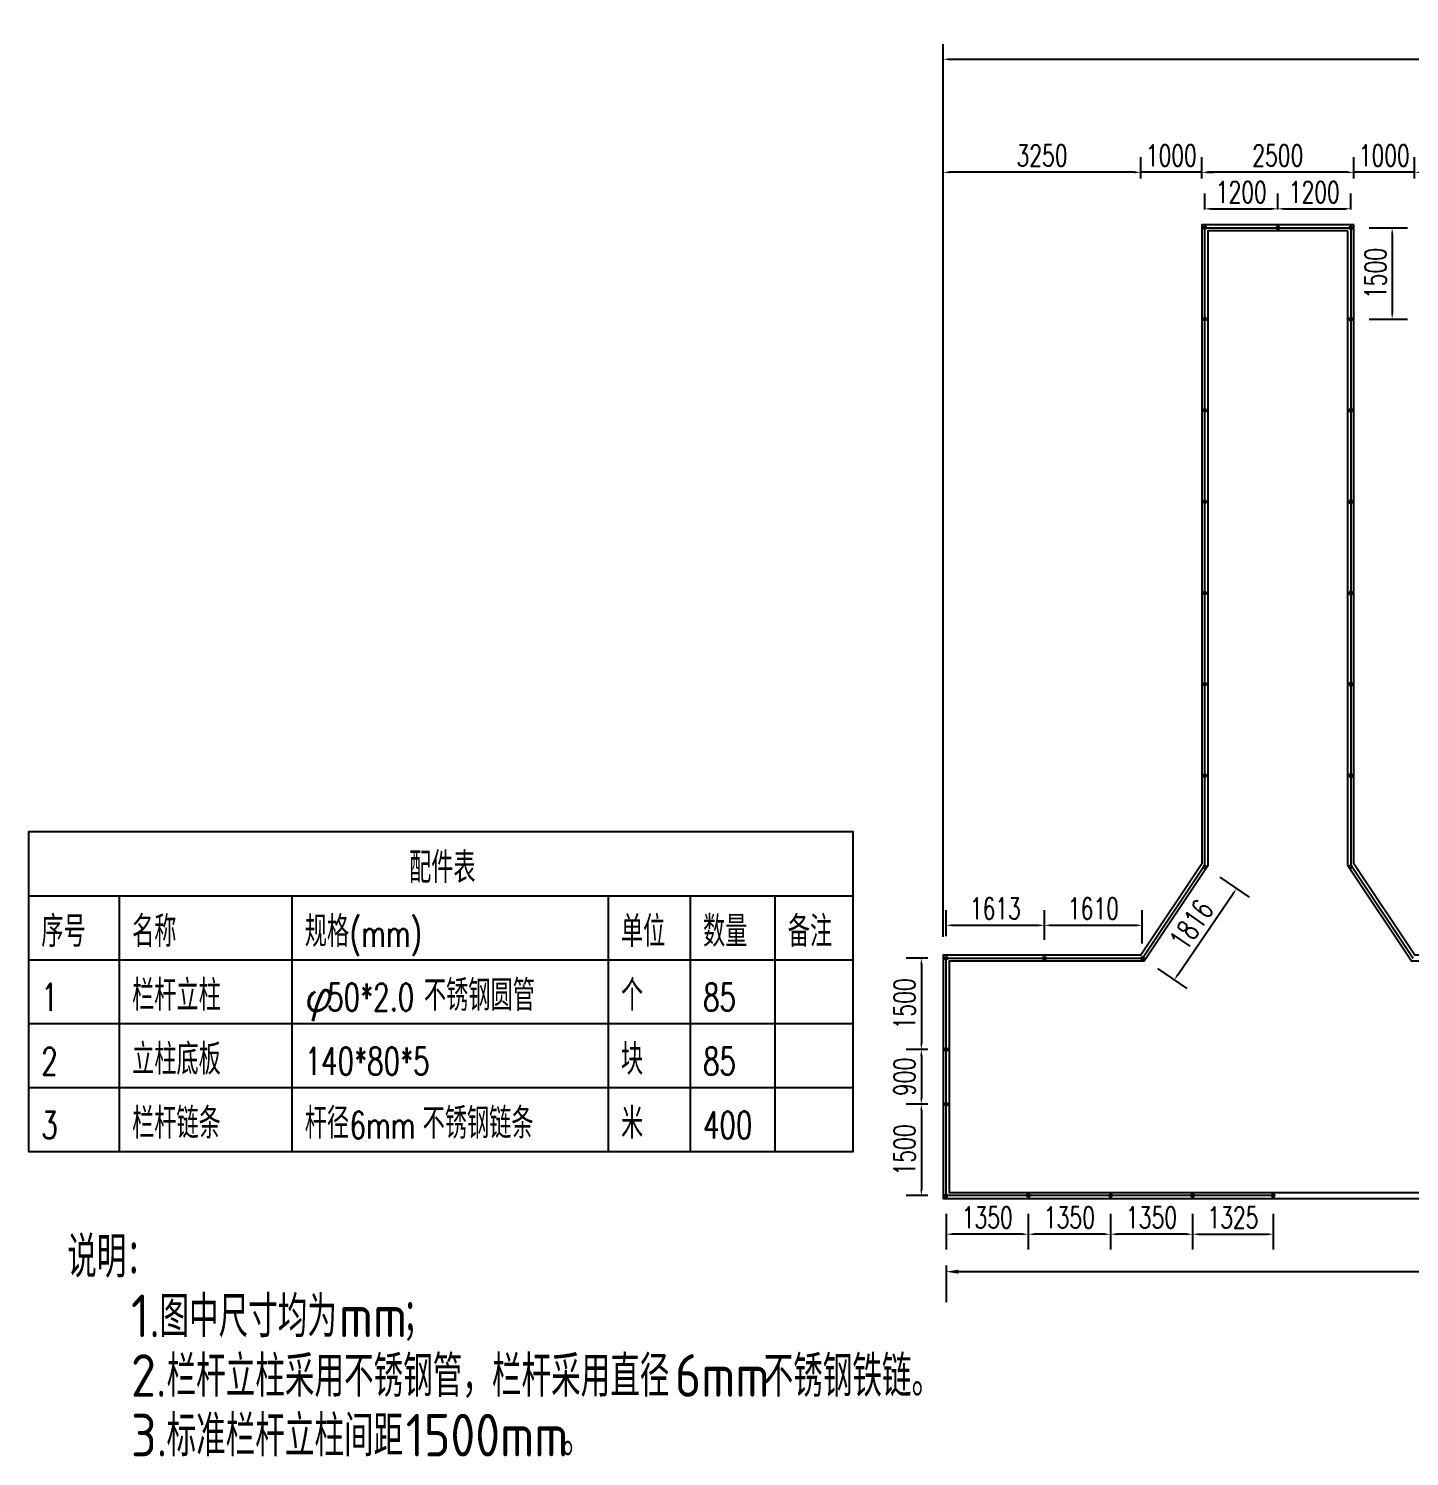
# Model space of a CAD drawing. Extents: x -89702 to 926017, y -610001 to -56924.
# Drawn here: x 499034 to 521730, y -233813 to -210354 of the extents above; entities that cross this region are included whole.
import ezdxf

# ---------------------------------------------------------------- set-up
doc = ezdxf.new("R2010")
doc.units = 0
doc.header["$LTSCALE"] = 10
doc.header["$MEASUREMENT"] = 0
for name, color, linetype in [('L-TEXT文字标注', 7, 'Continuous'), ('PUB_TAB', 7, 'Continuous'), ('PUB_TEXT', 7, 'Continuous'), ('W-PLASTIC_RAILINGS塑木栏杆', 6, 'Continuous'), ('W-STEEL_FRAME钢架', 3, 'Continuous')]:
    doc.layers.add(name, color=color, linetype=linetype)
doc.layers.add('文字标注', color=7, linetype='Continuous', lineweight=18)
doc.styles.add('_TCH_TAB', font='SIMPLEX', dxfattribs={"bigfont": 'GBCBIG'})
doc.styles.get("Standard").update_dxf_attribs({"font": 'gbenor.shx', "bigfont": 'gbcbig.shx'})
doc.styles.add('STANDARD_T3', font='simplex.shx', dxfattribs={"width": 0.7, "bigfont": 'gbcbig.shx'})
doc.dimstyles.new('W&&100', dxfattribs={"dimtxt": 350, "dimasz": 100, "dimexe": 250, "dimexo": 300, "dimgap": 100, "dimtad": 1, "dimdec": 0, "dimzin": 0, "dimdsep": 46, "dimtxsty": 'STANDARD_T3', "dimcen": 0.09, "dimclrd": 1, "dimclre": 1, "dimclrt": 7, "dimazin": 2, "dimtfac": 1, "dimtdec": 0, "dimtix": 1, "dimtmove": 2, "dimatfit": 3, "dimfxl": 0, "dimtolj": 1, "dimtzin": 0, "dimarcsym": 0})
doc.dimstyles.new('W&&200', dxfattribs={"dimtxt": 700, "dimasz": 200, "dimexe": 500, "dimexo": 600, "dimgap": 200, "dimtad": 1, "dimdec": 0, "dimzin": 0, "dimdsep": 46, "dimtxsty": 'STANDARD_T3', "dimcen": 0.09, "dimclrd": 1, "dimclre": 1, "dimclrt": 7, "dimazin": 2, "dimtfac": 1, "dimtdec": 0, "dimtix": 1, "dimtmove": 2, "dimatfit": 3, "dimfxl": 0, "dimtolj": 1, "dimtzin": 0, "dimarcsym": 0})

# ---------------------------------------------------------------- blocks, each defined once
blk = doc.blocks.new('*D1486')
at = {"color": 1, "lineweight": -2, "transparency": 16777216}
for p, q in [((515730, -225328), (515730, -224837)), ((517340, -225388), (517340, -224837)), ((515830, -225087), (517240, -225087))]:
    blk.add_line(p, q, dxfattribs=at)
at = {"color": 1, "transparency": 16777216}
for points in [[(515830, -225071), (515830, -225104), (515730, -225087)], [(517240, -225071), (517240, -225104), (517340, -225087)]]:
    blk.add_solid(points, dxfattribs=at)
at = {"layer": 'Defpoints', "color": 0, "transparency": 16777216}
for p in [(517340, -225087), (515730, -225628), (517340, -225688)]:
    blk.add_point(p, dxfattribs=at)
at = {"color": 7, "transparency": 16777216, "insert": (516535, -224812), "char_height": 350, "attachment_point": 5, "style": 'STANDARD_T3'}
blk.add_mtext('\\A1;1610', dxfattribs=at)
blk = doc.blocks.new('*D1683')
at = {"color": 1, "lineweight": -2, "transparency": 16777216}
for p, q in [((514116, -225268), (514116, -224837)), ((515730, -225328), (515730, -224837)), ((514216, -225087), (515630, -225087))]:
    blk.add_line(p, q, dxfattribs=at)
at = {"color": 1, "transparency": 16777216}
for points in [[(514216, -225071), (514216, -225104), (514116, -225087)], [(515630, -225071), (515630, -225104), (515730, -225087)]]:
    blk.add_solid(points, dxfattribs=at)
at = {"layer": 'Defpoints', "color": 0, "transparency": 16777216}
for p in [(515730, -225087), (514116, -225568), (515730, -225628)]:
    blk.add_point(p, dxfattribs=at)
at = {"color": 7, "transparency": 16777216, "insert": (514923, -224812), "char_height": 350, "attachment_point": 5, "style": 'STANDARD_T3'}
blk.add_mtext('\\A1;1613', dxfattribs=at)
blk = doc.blocks.new('*D1794')
at = {"layer": 'Defpoints', "color": 0, "transparency": 16777216}
for p in [(514116, -229528), (550016, -229528), (514116, -230778)]:
    blk.add_point(p, dxfattribs=at)
at = {"layer": 'L-TEXT文字标注', "color": 1, "lineweight": -2, "transparency": 16777216}
for p, q in [((514116, -230678), (514116, -231278)), ((549816, -230778), (514316, -230778)), ((550016, -230678), (550016, -231278))]:
    blk.add_line(p, q, dxfattribs=at)
at = {"layer": 'L-TEXT文字标注', "color": 1, "transparency": 16777216}
for points in [[(514316, -230745), (514316, -230811), (514116, -230778)], [(549816, -230745), (549816, -230811), (550016, -230778)]]:
    blk.add_solid(points, dxfattribs=at)
at = {"layer": 'L-TEXT文字标注', "color": 7, "transparency": 16777216, "insert": (532066, -230228), "char_height": 700, "attachment_point": 5, "style": 'STANDARD_T3'}
blk.add_mtext('\\A1;35900', dxfattribs=at)
blk = doc.blocks.new('*D1785')
at = {"layer": 'Defpoints', "color": 0, "transparency": 16777216}
for p in [(550066, -210859), (514066, -225578), (550066, -225578)]:
    blk.add_point(p, dxfattribs=at)
at = {"layer": '文字标注', "color": 1, "lineweight": -2, "transparency": 16777216}
for p, q in [((514066, -225278), (514066, -210609)), ((550066, -225278), (550066, -210609)), ((514166, -210859), (549966, -210859))]:
    blk.add_line(p, q, dxfattribs=at)
at = {"layer": '文字标注', "color": 1, "transparency": 16777216}
for points in [[(514166, -210842), (514166, -210876), (514066, -210859)], [(549966, -210842), (549966, -210876), (550066, -210859)]]:
    blk.add_solid(points, dxfattribs=at)
at = {"layer": '文字标注', "color": 7, "transparency": 16777216, "insert": (532066, -210584), "char_height": 350, "attachment_point": 5, "style": 'STANDARD_T3'}
blk.add_mtext('\\A1;36000', dxfattribs=at)
blk = doc.blocks.new('*U1978')
at = {"layer": 'W-PLASTIC_RAILINGS塑木栏杆'}
blk.add_circle((0, 0), 25, dxfattribs=at)
blk = doc.blocks.new('*U1979')
at = {"layer": 'W-PLASTIC_RAILINGS塑木栏杆', "color": 0, "linetype": 'ByBlock', "lineweight": -2, "transparency": 16777216}
for p in [(0, 0), (0, -1500), (0, -3000), (0, -4500), (0, -6000), (0, -7500), (0, -9000), (0, -10500)]:
    blk.add_blockref('*U1978', p, dxfattribs=at)
blk = doc.blocks.new('*U1980')
at = {"layer": 'W-PLASTIC_RAILINGS塑木栏杆'}
blk.add_circle((0, 0), 25, dxfattribs=at)
blk = doc.blocks.new('*U1981')
at = {"layer": 'W-PLASTIC_RAILINGS塑木栏杆', "color": 0, "linetype": 'ByBlock', "lineweight": -2, "transparency": 16777216}
for p in [(0, 0), (0, -1500), (0, -3000), (0, -4500), (0, -6000), (0, -7500), (0, -9000), (0, -10500)]:
    blk.add_blockref('*U1980', p, dxfattribs=at)
blk = doc.blocks.new('*D2021')
at = {"layer": 'Defpoints', "color": 0, "transparency": 16777216}
for p in [(520816, -212716), (520816, -213578), (521816, -225578)]:
    blk.add_point(p, dxfattribs=at)
at = {"layer": '文字标注', "color": 1, "lineweight": -2, "transparency": 16777216}
for p, q in [((520816, -212816), (520816, -212466)), ((521816, -212816), (521816, -212466)), ((520716, -212716), (520616, -212716)), ((521816, -212716), (520816, -212716)), ((521916, -212716), (522016, -212716))]:
    blk.add_line(p, q, dxfattribs=at)
at = {"layer": '文字标注', "color": 1, "transparency": 16777216}
for points in [[(520716, -212700), (520716, -212733), (520816, -212716)], [(521916, -212700), (521916, -212733), (521816, -212716)]]:
    blk.add_solid(points, dxfattribs=at)
at = {"layer": '文字标注', "color": 7, "transparency": 16777216, "insert": (521316, -212441), "char_height": 350, "attachment_point": 5, "style": 'STANDARD_T3'}
blk.add_mtext('\\A1;1000', dxfattribs=at)
blk = doc.blocks.new('*D2022')
at = {"layer": 'Defpoints', "color": 0, "transparency": 16777216}
for p in [(518316, -212716), (518316, -213578), (520816, -213578)]:
    blk.add_point(p, dxfattribs=at)
at = {"layer": '文字标注', "color": 1, "lineweight": -2, "transparency": 16777216}
for p, q in [((518316, -212816), (518316, -212466)), ((520816, -212816), (520816, -212466)), ((520716, -212716), (518416, -212716))]:
    blk.add_line(p, q, dxfattribs=at)
at = {"layer": '文字标注', "color": 1, "transparency": 16777216}
for points in [[(518416, -212700), (518416, -212733), (518316, -212716)], [(520716, -212700), (520716, -212733), (520816, -212716)]]:
    blk.add_solid(points, dxfattribs=at)
at = {"layer": '文字标注', "color": 7, "transparency": 16777216, "insert": (519566, -212441), "char_height": 350, "attachment_point": 5, "style": 'STANDARD_T3'}
blk.add_mtext('\\A1;2500', dxfattribs=at)
blk = doc.blocks.new('*D2023')
at = {"layer": 'Defpoints', "color": 0, "transparency": 16777216}
for p in [(517316, -212716), (518316, -213578), (517316, -225578)]:
    blk.add_point(p, dxfattribs=at)
at = {"layer": '文字标注', "color": 1, "lineweight": -2, "transparency": 16777216}
for p, q in [((517316, -212816), (517316, -212466)), ((518316, -212816), (518316, -212466)), ((517216, -212716), (517116, -212716)), ((518316, -212716), (517316, -212716)), ((518416, -212716), (518516, -212716))]:
    blk.add_line(p, q, dxfattribs=at)
at = {"layer": '文字标注', "color": 1, "transparency": 16777216}
for points in [[(517216, -212700), (517216, -212733), (517316, -212716)], [(518416, -212700), (518416, -212733), (518316, -212716)]]:
    blk.add_solid(points, dxfattribs=at)
at = {"layer": '文字标注', "color": 7, "transparency": 16777216, "insert": (517816, -212441), "char_height": 350, "attachment_point": 5, "style": 'STANDARD_T3'}
blk.add_mtext('\\A1;1000', dxfattribs=at)
blk = doc.blocks.new('*D2024')
at = {"layer": 'Defpoints', "color": 0, "transparency": 16777216}
for p in [(514066, -212716), (514066, -225578), (517316, -225578)]:
    blk.add_point(p, dxfattribs=at)
at = {"layer": '文字标注', "color": 1, "lineweight": -2, "transparency": 16777216}
for p, q in [((514066, -212816), (514066, -212466)), ((517316, -212816), (517316, -212466)), ((517216, -212716), (514166, -212716))]:
    blk.add_line(p, q, dxfattribs=at)
at = {"layer": '文字标注', "color": 1, "transparency": 16777216}
for points in [[(514166, -212700), (514166, -212733), (514066, -212716)], [(517216, -212700), (517216, -212733), (517316, -212716)]]:
    blk.add_solid(points, dxfattribs=at)
at = {"layer": '文字标注', "color": 7, "transparency": 16777216, "insert": (515691, -212441), "char_height": 350, "attachment_point": 5, "style": 'STANDARD_T3'}
blk.add_mtext('\\A1;3250', dxfattribs=at)
blk = doc.blocks.new('*D2031')
at = {"layer": 'Defpoints', "color": 0, "transparency": 16777216}
for p in [(520766, -213316), (519566, -213628), (520766, -213628)]:
    blk.add_point(p, dxfattribs=at)
at = {"layer": '文字标注', "color": 1, "lineweight": -2, "transparency": 16777216}
for p, q in [((519566, -213328), (519566, -213066)), ((520766, -213328), (520766, -213066)), ((519666, -213316), (520666, -213316))]:
    blk.add_line(p, q, dxfattribs=at)
at = {"layer": '文字标注', "color": 1, "transparency": 16777216}
for points in [[(519666, -213299), (519666, -213333), (519566, -213316)], [(520666, -213299), (520666, -213333), (520766, -213316)]]:
    blk.add_solid(points, dxfattribs=at)
at = {"layer": '文字标注', "color": 7, "transparency": 16777216, "insert": (520166, -213041), "char_height": 350, "attachment_point": 5, "style": 'STANDARD_T3'}
blk.add_mtext('\\A1;1200', dxfattribs=at)
blk = doc.blocks.new('*D2032')
at = {"layer": 'Defpoints', "color": 0, "transparency": 16777216}
for p in [(519566, -213316), (518366, -213628), (519566, -213628)]:
    blk.add_point(p, dxfattribs=at)
at = {"layer": '文字标注', "color": 1, "lineweight": -2, "transparency": 16777216}
for p, q in [((518366, -213328), (518366, -213066)), ((519566, -213328), (519566, -213066)), ((518466, -213316), (519466, -213316))]:
    blk.add_line(p, q, dxfattribs=at)
at = {"layer": '文字标注', "color": 1, "transparency": 16777216}
for points in [[(518466, -213299), (518466, -213333), (518366, -213316)], [(519466, -213299), (519466, -213333), (519566, -213316)]]:
    blk.add_solid(points, dxfattribs=at)
at = {"layer": '文字标注', "color": 7, "transparency": 16777216, "insert": (518966, -213041), "char_height": 350, "attachment_point": 5, "style": 'STANDARD_T3'}
blk.add_mtext('\\A1;1200', dxfattribs=at)
blk = doc.blocks.new('*D2033')
at = {"layer": 'Defpoints', "color": 0, "transparency": 16777216}
for p in [(520766, -213628), (520766, -215128), (521446, -215128)]:
    blk.add_point(p, dxfattribs=at)
at = {"layer": '文字标注', "color": 1, "lineweight": -2, "transparency": 16777216}
for p, q in [((521066, -213628), (521696, -213628)), ((521446, -213728), (521446, -215028)), ((521066, -215128), (521696, -215128))]:
    blk.add_line(p, q, dxfattribs=at)
at = {"layer": '文字标注', "color": 1, "transparency": 16777216}
for points in [[(521430, -213728), (521463, -213728), (521446, -213628)], [(521430, -215028), (521463, -215028), (521446, -215128)]]:
    blk.add_solid(points, dxfattribs=at)
at = {"layer": '文字标注', "color": 7, "transparency": 16777216, "insert": (521171, -214378), "char_height": 350, "attachment_point": 5, "rotation": 90, "style": 'STANDARD_T3'}
blk.add_mtext('\\A1;1500', dxfattribs=at)
blk = doc.blocks.new('*D2051')
at = {"layer": 'Defpoints', "color": 0, "transparency": 16777216}
for p in [(514116, -225628), (513708, -227128), (514116, -227128)]:
    blk.add_point(p, dxfattribs=at)
at = {"layer": '文字标注', "color": 1, "lineweight": -2, "transparency": 16777216}
for p, q in [((513816, -225628), (513458, -225628)), ((513708, -225728), (513708, -227028)), ((513816, -227128), (513458, -227128))]:
    blk.add_line(p, q, dxfattribs=at)
at = {"layer": '文字标注', "color": 1, "transparency": 16777216}
for points in [[(513691, -225728), (513725, -225728), (513708, -225628)], [(513691, -227028), (513725, -227028), (513708, -227128)]]:
    blk.add_solid(points, dxfattribs=at)
at = {"layer": '文字标注', "color": 7, "transparency": 16777216, "insert": (513433, -226378), "char_height": 350, "attachment_point": 5, "rotation": 90, "style": 'STANDARD_T3'}
blk.add_mtext('\\A1;1500', dxfattribs=at)
blk = doc.blocks.new('*D2052')
at = {"layer": 'Defpoints', "color": 0, "transparency": 16777216}
for p in [(514116, -227128), (513708, -228028), (514116, -228028)]:
    blk.add_point(p, dxfattribs=at)
at = {"layer": '文字标注', "color": 1, "lineweight": -2, "transparency": 16777216}
for p, q in [((513816, -227128), (513458, -227128)), ((513708, -227228), (513708, -227928)), ((513816, -228028), (513458, -228028))]:
    blk.add_line(p, q, dxfattribs=at)
at = {"layer": '文字标注', "color": 1, "transparency": 16777216}
for points in [[(513691, -227228), (513725, -227228), (513708, -227128)], [(513691, -227928), (513725, -227928), (513708, -228028)]]:
    blk.add_solid(points, dxfattribs=at)
at = {"layer": '文字标注', "color": 7, "transparency": 16777216, "insert": (513433, -227578), "char_height": 350, "attachment_point": 5, "rotation": 90, "style": 'STANDARD_T3'}
blk.add_mtext('\\A1;900', dxfattribs=at)
blk = doc.blocks.new('*D2053')
at = {"layer": 'Defpoints', "color": 0, "transparency": 16777216}
for p in [(514116, -228028), (513708, -229528), (514116, -229528)]:
    blk.add_point(p, dxfattribs=at)
at = {"layer": '文字标注', "color": 1, "lineweight": -2, "transparency": 16777216}
for p, q in [((513816, -228028), (513458, -228028)), ((513708, -228128), (513708, -229428)), ((513816, -229528), (513458, -229528))]:
    blk.add_line(p, q, dxfattribs=at)
at = {"layer": '文字标注', "color": 1, "transparency": 16777216}
for points in [[(513691, -228128), (513725, -228128), (513708, -228028)], [(513691, -229428), (513725, -229428), (513708, -229528)]]:
    blk.add_solid(points, dxfattribs=at)
at = {"layer": '文字标注', "color": 7, "transparency": 16777216, "insert": (513433, -228778), "char_height": 350, "attachment_point": 5, "rotation": 90, "style": 'STANDARD_T3'}
blk.add_mtext('\\A1;1500', dxfattribs=at)
blk = doc.blocks.new('*D2055')
at = {"layer": 'Defpoints', "color": 0, "transparency": 16777216}
for p in [(518366, -224128), (518888, -224484), (517343, -225628)]:
    blk.add_point(p, dxfattribs=at)
at = {"layer": '文字标注', "color": 1, "lineweight": -2, "transparency": 16777216}
for p, q in [((518614, -224297), (519094, -224625)), ((517921, -225901), (518832, -224566)), ((517591, -225797), (518071, -226125))]:
    blk.add_line(p, q, dxfattribs=at)
at = {"layer": '文字标注', "color": 1, "transparency": 16777216}
for points in [[(518818, -224557), (518845, -224576), (518888, -224484)], [(517907, -225892), (517935, -225910), (517865, -225984)]]:
    blk.add_solid(points, dxfattribs=at)
at = {"layer": '文字标注', "color": 7, "transparency": 16777216, "insert": (518149, -225079), "char_height": 350, "attachment_point": 5, "rotation": 55.6979, "style": 'STANDARD_T3'}
blk.add_mtext('\\A1;1816', dxfattribs=at)
blk = doc.blocks.new('*D2112')
at = {"layer": 'Defpoints', "color": 0, "transparency": 16777216}
for p in [(518166, -229528), (519492, -229528), (519492, -230162)]:
    blk.add_point(p, dxfattribs=at)
at = {"layer": '文字标注', "color": 1, "lineweight": -2, "transparency": 16777216}
for p, q in [((518166, -229828), (518166, -230412)), ((519492, -229828), (519492, -230412)), ((518266, -230162), (519392, -230162))]:
    blk.add_line(p, q, dxfattribs=at)
at = {"layer": '文字标注', "color": 1, "transparency": 16777216}
for points in [[(518266, -230146), (518266, -230179), (518166, -230162)], [(519392, -230146), (519392, -230179), (519492, -230162)]]:
    blk.add_solid(points, dxfattribs=at)
at = {"layer": '文字标注', "color": 7, "transparency": 16777216, "insert": (518829, -229887), "char_height": 350, "attachment_point": 5, "style": 'STANDARD_T3'}
blk.add_mtext('\\A1;1325', dxfattribs=at)
blk = doc.blocks.new('*D2113')
at = {"layer": 'Defpoints', "color": 0, "transparency": 16777216}
for p in [(516816, -229528), (518166, -229528), (516816, -230162)]:
    blk.add_point(p, dxfattribs=at)
at = {"layer": '文字标注', "color": 1, "lineweight": -2, "transparency": 16777216}
for p, q in [((516816, -229828), (516816, -230412)), ((518166, -229828), (518166, -230412)), ((518066, -230162), (516916, -230162))]:
    blk.add_line(p, q, dxfattribs=at)
at = {"layer": '文字标注', "color": 1, "transparency": 16777216}
for points in [[(516916, -230146), (516916, -230179), (516816, -230162)], [(518066, -230146), (518066, -230179), (518166, -230162)]]:
    blk.add_solid(points, dxfattribs=at)
at = {"layer": '文字标注', "color": 7, "transparency": 16777216, "insert": (517491, -229887), "char_height": 350, "attachment_point": 5, "style": 'STANDARD_T3'}
blk.add_mtext('\\A1;1350', dxfattribs=at)
blk = doc.blocks.new('*D2114')
at = {"layer": 'Defpoints', "color": 0, "transparency": 16777216}
for p in [(515466, -229528), (516816, -229528), (515466, -230162)]:
    blk.add_point(p, dxfattribs=at)
at = {"layer": '文字标注', "color": 1, "lineweight": -2, "transparency": 16777216}
for p, q in [((515466, -229828), (515466, -230412)), ((516816, -229828), (516816, -230412)), ((516716, -230162), (515566, -230162))]:
    blk.add_line(p, q, dxfattribs=at)
at = {"layer": '文字标注', "color": 1, "transparency": 16777216}
for points in [[(515566, -230146), (515566, -230179), (515466, -230162)], [(516716, -230146), (516716, -230179), (516816, -230162)]]:
    blk.add_solid(points, dxfattribs=at)
at = {"layer": '文字标注', "color": 7, "transparency": 16777216, "insert": (516141, -229887), "char_height": 350, "attachment_point": 5, "style": 'STANDARD_T3'}
blk.add_mtext('\\A1;1350', dxfattribs=at)
blk = doc.blocks.new('*D2115')
at = {"layer": 'Defpoints', "color": 0, "transparency": 16777216}
for p in [(514116, -229528), (515466, -229528), (514116, -230162)]:
    blk.add_point(p, dxfattribs=at)
at = {"layer": '文字标注', "color": 1, "lineweight": -2, "transparency": 16777216}
for p, q in [((514116, -229828), (514116, -230412)), ((515466, -229828), (515466, -230412)), ((515366, -230162), (514216, -230162))]:
    blk.add_line(p, q, dxfattribs=at)
at = {"layer": '文字标注', "color": 1, "transparency": 16777216}
for points in [[(514216, -230146), (514216, -230179), (514116, -230162)], [(515366, -230146), (515366, -230179), (515466, -230162)]]:
    blk.add_solid(points, dxfattribs=at)
at = {"layer": '文字标注', "color": 7, "transparency": 16777216, "insert": (514791, -229887), "char_height": 350, "attachment_point": 5, "style": 'STANDARD_T3'}
blk.add_mtext('\\A1;1350', dxfattribs=at)

msp = doc.modelspace()

# ---------------------------------------------------------------- linework, layer by layer
at = {"layer": 'PUB_TAB', "linetype": 'ByBlock'}
msp.add_lwpolyline([(499033.8, -228801.8), (512586.2, -228801.8), (512586.2, -223551.8), (499033.8, -223551.8)], close=True, dxfattribs=at)
for points in [[(499033.8, -224601.8), (512586.2, -224601.8)], [(500525.7, -224601.8), (500525.7, -228801.8)], [(503363.7, -224601.8), (503363.7, -228801.8)], [(508560.8, -224601.8), (508560.8, -228801.8)], [(509910, -224601.8), (509910, -228801.8)], [(511302, -224601.8), (511302, -228801.8)], [(499033.8, -225651.8), (512586.2, -225651.8)], [(499033.8, -226701.8), (512586.2, -226701.8)], [(499033.8, -227751.8), (512586.2, -227751.8)]]:
    msp.add_lwpolyline(points, dxfattribs=at)
at = {"layer": 'W-PLASTIC_RAILINGS塑木栏杆'}
for p, q in [((518366.4, -224093), (518366.4, -213627.9)), ((518366.4, -213627.9), (520766.1, -213627.9)), ((520766.1, -213627.9), (520766.1, -224093)), ((517343.1, -225627.9), (518366.4, -224093)), ((520766.1, -224093), (521789.4, -225627.9)), ((514116.4, -229527.6), (514116.4, -225627.9)), ((514116.4, -225627.9), (517343.1, -225627.9)), ((519491.7, -229527.6), (514116.4, -229527.6))]:
    msp.add_line(p, q, dxfattribs=at)
for centre in [(519566.2, -213627.9), (514116.4, -225627.9), (515729.7, -225627.9), (517343.1, -225627.9), (514116.4, -227127.6), (514116.4, -228027.6), (514116.4, -229527.6), (515466.4, -229527.6), (516816.4, -229527.6), (518166.4, -229527.6), (519491.7, -229527.6)]:
    msp.add_circle(centre, 25, dxfattribs=at)
at = {"layer": 'W-STEEL_FRAME钢架'}
for points in [[(520816.2, -213577.8), (518316.2, -213577.8), (518316.2, -224077.8), (517316.2, -225577.8), (514066.2, -225577.8), (514066.2, -229577.8), (550066.2, -229577.8), (550066.2, -225577.8), (546816.2, -225577.8), (545816.2, -224077.8), (545816.2, -213577.8), (543316.2, -213577.8), (543316.2, -224077.8), (542316.2, -225577.8), (534316.2, -225577.8), (533316.2, -224077.8), (533316.2, -213577.8), (530816.2, -213577.8), (530816.2, -224077.8), (529816.2, -225577.8), (521816.2, -225577.8), (520816.2, -224077.8)], [(520716.2, -213677.8), (518416.2, -213677.8), (518416.2, -224108.1), (517369.8, -225677.8), (514166.2, -225677.8), (514166.2, -229477.8), (549966.2, -229477.8), (549966.2, -225677.8), (546762.7, -225677.8), (545716.2, -224108.1), (545716.2, -213677.8), (543416.2, -213677.8), (543416.2, -224108.1), (542369.8, -225677.8), (534262.7, -225677.8), (533216.2, -224108.1), (533216.2, -213677.8), (530916.2, -213677.8), (530916.2, -224108.1), (529869.8, -225677.8), (521762.7, -225677.8), (520716.2, -224108.1)]]:
    msp.add_lwpolyline(points, close=True, dxfattribs=at)

# ---------------------------------------------------------------- block references
at = {"layer": 'W-PLASTIC_RAILINGS塑木栏杆', "color": 3}
msp.add_blockref('*U1979', (518366.4, -213627.9), dxfattribs=at)
at = {"layer": 'W-PLASTIC_RAILINGS塑木栏杆', "color": 3, "xscale": -1}
msp.add_blockref('*U1981', (520766.1, -213627.9), dxfattribs=at)

# ---------------------------------------------------------------- texts
at = {"layer": 'PUB_TAB', "linetype": 'ByBlock', "style": '_TCH_TAB'}
for s, height, p in [('配件表', 506.38, (505287.8, -224391.8)), ('序号', 506.38, (499243.8, -225441.8)), ('名称', 506.38, (500735.7, -225441.8)), ('规格', 506.38, (503573.7, -225441.8)), ('单位', 506.38, (508770.8, -225441.8)), ('数量', 506.38, (510120, -225441.8)), ('备注', 506.38, (511512, -225441.8)), ('栏杆立柱', 506.38, (500735.7, -226491.8)), ('不锈钢圆管', 506.38, (505532.3, -226491.8)), ('个', 506.4, (508770.8, -226491.8)), ('φ', 506.4, (503573.7, -226491.8)), ('立柱底板', 506.38, (500735.7, -227541.8)), ('块', 506.4, (508770.8, -227541.8)), ('栏杆链条', 506.38, (500735.7, -228591.8)), ('杆径', 506.38, (503573.7, -228591.8)), ('不锈钢链条', 506.38, (505510.9, -228591.8)), ('米', 506.4, (508770.8, -228591.8))]:
    msp.add_text(s, height=height, dxfattribs=at).set_placement(p)
at = {"layer": 'PUB_TAB', "linetype": 'ByBlock', "style": '_TCH_TAB', "width": 0.705882}
for s, height, p in [('(mm)', 446.25, (504310.9, -225441.8)), ('1', 446.2, (499243.8, -226491.8)), ('50*2.0', 446.25, (503942.3, -226491.8)), ('85', 446.25, (510120, -226491.8)), ('2', 446.2, (499243.8, -227541.8)), ('140*80*5', 446.25, (503573.7, -227541.8)), ('85', 446.25, (510120, -227541.8)), ('3', 446.2, (499243.8, -228591.8)), ('6mm', 446.25, (504310.9, -228591.8)), ('400', 446.25, (510120, -228591.8))]:
    msp.add_text(s, height=height, dxfattribs=at).set_placement(p)
at = {"layer": 'PUB_TEXT'}
for s, height, p in [('说明：', 675.18, (499669.1, -230873.2)), ('1.', 700, (500719.1, -231853.2)), ('图中尺寸均为', 675.18, (501185.8, -231853.2)), ('；', 675.2, (505184.7, -231853.2)), ('mm', 700, (504134.7, -231853.2)), ('2.', 700, (500719.1, -232833.2)), ('栏杆立柱采用不锈钢管，栏杆采用直径', 675.177, (501302.4, -232833.2)), ('6mm', 700, (509657.7, -232833.2)), ('不锈钢铁链。', 675.18, (511116.1, -232833.2)), ('3.', 700, (500719.1, -233813.2)), ('标准栏杆立柱间距', 675.18, (501302.4, -233813.2)), ('1500mm', 700, (505234.3, -233813.2)), ('。', 675.2, (507801, -233813.2))]:
    msp.add_text(s, height=height, dxfattribs=at).set_placement(p)

# ---------------------------------------------------------------- dimensions: what is measured, and where the dimension line sits
at = {"color": 1}
for base, p1, p2, picture, middle in [((515729.7, -225087.4), (514116.4, -225567.9), (515729.7, -225627.9), '*D1683', (514923.1, -224812.4)), ((517339.8, -225087.4), (515729.7, -225627.9), (517339.8, -225687.9), '*D1486', (516534.8, -224812.4))]:
    dim = msp.add_linear_dim(base=base, p1=p1, p2=p2, dimstyle='W&&100', dxfattribs=at)
    dim.commit()
    dim.dimension.update_dxf_attribs({"geometry": picture, "text_midpoint": middle})
at = {"layer": 'L-TEXT文字标注', "color": 3}
dim = msp.add_linear_dim(base=(514116.4, -230778.1), p1=(550016.1, -229527.6), p2=(514116.4, -229527.6), dimstyle='W&&200', override={"dimfxlon": 1}, dxfattribs=at)
dim.commit()
dim.dimension.update_dxf_attribs({"geometry": '*D1794', "text_midpoint": (532066.2, -230228.1)})
at = {"layer": '文字标注'}
for base, p1, p2, picture, middle in [((550066.2, -210859.2), (514066.2, -225577.8), (550066.2, -225577.8), '*D1785', (532066.2, -210584.2)), ((519566.2, -213316.1), (518366.4, -213627.9), (519566.2, -213627.9), '*D2032', (518966.3, -213041.1)), ((520766.1, -213316.1), (519566.2, -213627.9), (520766.1, -213627.9), '*D2031', (520166.2, -213041.1))]:
    dim = msp.add_linear_dim(base=base, p1=p1, p2=p2, dimstyle='W&&100', dxfattribs=at)
    dim.commit()
    dim.dimension.update_dxf_attribs({"geometry": picture, "text_midpoint": middle})
for base, p1, p2, picture, middle in [((514066.2, -212716.4), (517316.2, -225577.8), (514066.2, -225577.8), '*D2024', (515691.2, -212441.4)), ((517316.2, -212716.4), (518316.2, -213577.8), (517316.2, -225577.8), '*D2023', (517816.2, -212441.4)), ((518316.2, -212716.4), (520816.2, -213577.8), (518316.2, -213577.8), '*D2022', (519566.2, -212441.4)), ((520816.2, -212716.4), (521816.2, -225577.8), (520816.2, -213577.8), '*D2021', (521316.2, -212441.4))]:
    dim = msp.add_linear_dim(base=base, p1=p1, p2=p2, dimstyle='W&&100', override={"dimfxlon": 1}, dxfattribs=at)
    dim.commit()
    dim.dimension.update_dxf_attribs({"geometry": picture, "text_midpoint": middle})
for base, p1, p2, angle, picture, middle in [((521446.4, -215127.9), (520766.1, -213627.9), (520766.1, -215127.9), 90, '*D2033', (521171.4, -214377.9)), ((513707.9, -227127.6), (514116.4, -225627.9), (514116.4, -227127.6), 90, '*D2051', (513432.9, -226377.8)), ((513707.9, -228027.6), (514116.4, -227127.6), (514116.4, -228027.6), 90, '*D2052', (513432.9, -227577.6)), ((513707.9, -229527.6), (514116.4, -228027.6), (514116.4, -229527.6), 90, '*D2053', (513432.9, -228777.6)), ((514116.4, -230162.5), (515466.4, -229527.6), (514116.4, -229527.6), 180, '*D2115', (514791.4, -229887.5)), ((515466.4, -230162.5), (516816.4, -229527.6), (515466.4, -229527.6), 180, '*D2114', (516141.4, -229887.5)), ((516816.4, -230162.5), (518166.4, -229527.6), (516816.4, -229527.6), 180, '*D2113', (517491.4, -229887.5)), ((519491.7, -230162.5), (518166.4, -229527.6), (519491.7, -229527.6), 180, '*D2112', (518829.1, -229887.5))]:
    dim = msp.add_linear_dim(base=base, p1=p1, p2=p2, angle=angle, dimstyle='W&&100', dxfattribs=at)
    dim.commit()
    dim.dimension.update_dxf_attribs({"geometry": picture, "text_midpoint": middle})
dim = msp.add_aligned_dim(p1=(517343.1, -225627.9), p2=(518366.4, -224127.9), distance=-631.3, dimstyle='W&&100', dxfattribs=at)
dim.commit()
dim.dimension.update_dxf_attribs({"geometry": '*D2055', "text_midpoint": (518149.1, -225078.7)})

doc.saveas('drawing.dxf')
